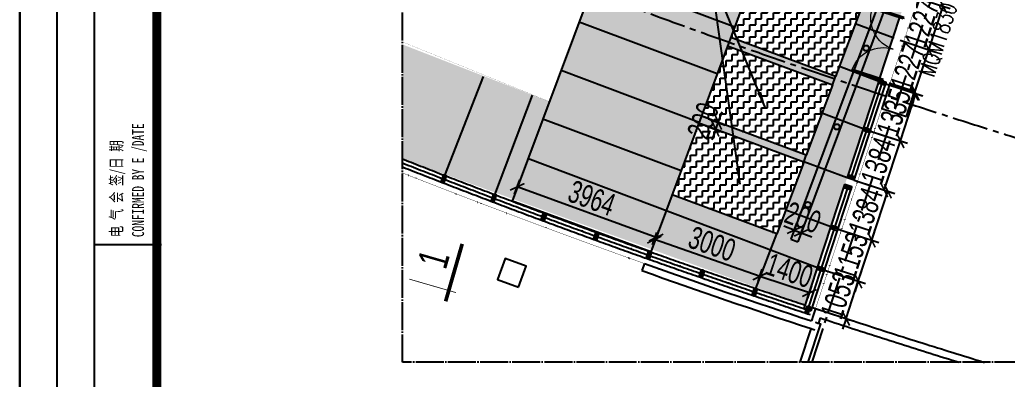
# Model space of a CAD drawing. Extents: x -8792 to 174344, y -43961 to 62816.
# Drawn here: x 88344 to 114831, y 21338 to 30971 of the extents above; entities that cross this region are included whole.
import ezdxf
from ezdxf.enums import TextEntityAlignment as Align
from ezdxf.xclip import XClip

# ---------------------------------------------------------------- set-up
doc = ezdxf.new("R2010")
doc.units = 0
doc.header["$LTSCALE"] = 50
doc.header["$XCLIPFRAME"] = 0
for name, pattern in [('CENTER2', [28.575000000000003, 19.05, -3.175, 3.175, -3.175]), ('DOT2', [0.125, 0, -0.125]), ('JIS_08_15', [17.25, 15, -0.75, 0.75, -0.75])]:
    doc.linetypes.add(name, pattern=pattern)
for name, color, linetype in [('#分隔线', 1, 'JIS_08_15'), ('#文字', 2, 'Continuous'), ('#标注', 1, 'Continuous'), ('#轴线', 1, 'CENTER2'), ('1-WIN-1', 3, 'Continuous'), ('2017_11-sheet-L2$0$C-SHET-TTLB', 11, 'Continuous'), ('A-COLS-PLAN-C', 7, 'Continuous'), ('A-FLOR-OTLN', 4, 'DOT2'), ('A-GLASS', 140, 'Continuous'), ('A-WIND-FRAM', 2, 'Continuous'), ('AXIS', 3, 'Continuous'), ('C-SHET-SHBD', 11, 'Continuous'), ('C-SHET-TTLB', 11, 'Continuous'), ('DIM_LEAD', 3, 'Continuous'), ('TK', 7, 'Continuous'), ('WALL', 5, 'Continuous'), ('WINDOW', 5, 'Continuous'), ('WINDOW_TEXT', 7, 'Continuous'), ('吊顶', 7, 'Continuous'), ('外轮廓', 6, 'Continuous'), ('建-填充', 9, 'Continuous'), ('建-消防-防火分区填充', 9, 'Continuous'), ('通-图框-文字', 4, 'Continuous')]:
    doc.layers.add(name, color=color, linetype=linetype)
doc.styles.add('#文字', font='jrs.shx', dxfattribs={"width": 0.7, "bigfont": 'jhz.shx'})
doc.styles.add('2017_11-sheet-L2$0$SHEET-ECADI', font='', dxfattribs={"width": 0.7})
doc.styles.add('_TCH_WINDOW', font='SIMPLEX', dxfattribs={"height": 3.5, "bigfont": 'GBCBIG'})
doc.styles.add('JHZX', font='jrs.shx', dxfattribs={"width": 0.6, "bigfont": 'jhz.shx'})
doc.styles.add('XD-2008', font='xd-hzs.shx', dxfattribs={"width": 0.7, "bigfont": 'xd-hztxt.shx'})
doc.styles.add('XD2008', font='@1romans.shx', dxfattribs={"width": 0.7, "bigfont": '!hztxt.shx'})
doc.styles.get('2017_11-sheet-L2$0$SHEET-ECADI').set_extended_font_data('SimHei')
doc.dimstyles.new('JZBZ-200', dxfattribs={"dimscale": 200, "dimtxt": 3, "dimasz": 1.5, "dimexe": 1, "dimexo": 1, "dimgap": 0.5, "dimtad": 1, "dimdec": 0, "dimdsep": 46, "dimtxsty": '#文字', "dimblk1": 'ARCHTICK', "dimblk2": 'ARCHTICK', "dimsah": 1, "dimcen": 0, "dimclrd": 1, "dimclre": 1, "dimclrt": 2, "dimadec": 3, "dimazin": 2, "dimtfac": 1, "dimtdec": 0, "dimtix": 1, "dimtmove": 0, "dimatfit": 3, "dimfxl": 0, "dimlwd": -1, "dimlwe": -1, "dimarcsym": 0})

# ---------------------------------------------------------------- blocks, each defined once
blk = doc.blocks.new('_FZHK')
blk.add_lwpolyline([(-0.5, -0.5), (0.5, -0.5), (0.5, 0.5), (-0.5, 0.5)], close=True)
blk = doc.blocks.new('$DorLib2D$00000002')
at = {"layer": '1-WIN-1'}
for p, q in [((-0.5000000000002274, 1.70530256582424e-13), (-0.5, 0.4875000000000114)), ((-0.4750000000001364, 0.4875000000002387), (-0.5, 0.4875000000000114)), ((-0.4750000000001364, 1.70530256582424e-13), (-0.4750000000001364, 0.4875000000002387)), ((0.4749999999999091, 5.684341886080801e-14), (0.4749999999999091, 0.4875000000001251)), ((0.4749999999999091, 0.4875000000001251), (0.4999999999997726, 0.4875000000001251)), ((0.5, -5.684341886080801e-14), (0.4999999999997726, 0.4875000000001251)), ((-0.5000000000002274, 1.70530256582424e-13), (-0.4750000000001364, 1.70530256582424e-13)), ((0.5, -5.684341886080801e-14), (0.4749999999999091, 5.684341886080801e-14))]:
    blk.add_line(p, q, dxfattribs=at)
at = {"layer": '1-WIN-1', "lineweight": 13}
for centre, start, end in [((-0.4875000000001819, 5.684341886080801e-14), 0, 88.53071642340379), ((0.4874999999999545, 5.684341886080801e-14), 91.46928357659621, 180)]:
    blk.add_arc(centre, 0.4875, start, end, dxfattribs=at)
blk = doc.blocks.new('A$Cbd8d7c8c')
at = {"color": 8}
for p, q in [((89050.23525032037, -64793.7882884114), (89265.26049205047, -64780.97636354114)), ((89252.64011759855, -64818.93326210628), (89062.85562477248, -64755.83138984621)), ((88633.39418017943, -66062.40110313898), (88848.41942190952, -66049.58917826874)), ((88835.7990474576, -66087.54607683387), (88646.01455463153, -66024.4442045738)), ((77393.0245832371, -67478.20784768775), (77390.6164709224, -67262.81471642527)), ((77427.91929440308, -67277.25422335451), (77355.72175975637, -67463.76834075831)), ((88216.55311003429, -67331.01391789917), (88431.57835176439, -67318.20199302892)), ((88418.95797731247, -67356.15889159405), (88229.1734844864, -67293.05701933398)), ((78768.12241197456, -67790.7982402998), (78697.19522671132, -67977.79913439022)), ((78734.59540552938, -67991.98457144297), (78730.72223315654, -67776.61280324726)), ((88128.86823073504, -67596.90427887527), (88343.89347246513, -67584.09235400503)), ((88331.27309801322, -67622.04925257016), (88141.48860518714, -67558.94738031008)), ((80004.62794270215, -68468.73789789365), (80149.27177881834, -68309.11909989803)), ((80111.7758594319, -68295.18870042937), (80042.12386208876, -68482.66829736218)), ((81413.87064996494, -68986.92571854386), (81557.37741280401, -68826.28385283188)), ((81519.78352127869, -68812.6200568742), (81451.46454149044, -69000.58951450142)), ((87768.79320741244, -68692.36461955105), (87983.81844914253, -68679.55269468081)), ((87971.19807469062, -68717.50959324594), (87781.41358186454, -68654.40772098587)), ((82826.76241243254, -69495.08525997262), (82969.12349575623, -69333.42721979249)), ((82931.43341411676, -69320.03103578354), (82864.45249407217, -69508.48144398144)), ((84243.23066427857, -69993.19003984678), (84384.43887242982, -69830.52399560067)), ((84346.65450561847, -69817.39610069495), (84281.0150310901, -70006.31793475237)), ((87408.71818987266, -69787.82494263444), (87623.74343160275, -69775.0130177642)), ((87611.12305715083, -69812.96991632933), (87421.33856432476, -69749.86804406926)), ((85663.78666028568, -70481.57620912453), (85803.28665470563, -70317.44287443347)), ((85765.36711462661, -70304.71069158109), (85701.70620036486, -70494.30839197678)), ((87087.10575041422, -70959.36452027813), (87225.53875622698, -70794.33027261535)), ((87187.53747174643, -70781.84418524502), (87125.10703489493, -70971.85060764833))]:
    blk.add_line(p, q, dxfattribs=at)
for points in [[(89240.01974314664, -64856.89016067142), (89265.26049205047, -64780.97636354114), (89075.4759992246, -64717.87449128101), (89050.23525032037, -64793.7882884114)], [(88823.17867300569, -66125.50297539901), (88848.41942190952, -66049.58917826874), (88658.63492908365, -65986.48730600861), (88633.39418017943, -66062.40110313898)], [(77465.22211788376, -67291.69373028375), (77390.6164709224, -67262.81471642527), (77318.41893627564, -67449.32883382885), (77393.0245832371, -67478.20784768775)], [(88406.33760286056, -67394.1157901592), (88431.57835176439, -67318.20199302892), (88241.79385893852, -67255.1001207688), (88216.55311003429, -67331.01391789917)], [(88318.6527235613, -67660.0061511353), (88343.89347246513, -67584.09235400503), (88154.10897963926, -67520.9904817449), (88128.86823073504, -67596.90427887527)], [(78805.52259079256, -67804.98367735236), (78730.72223315654, -67776.61280324726), (78659.79504789326, -67963.61369733747), (78734.59540552938, -67991.98457144297)], [(80074.27994004545, -68281.25830096072), (80149.27177881834, -68309.11909989803), (80079.61978147537, -68496.59869683071), (80004.62794270215, -68468.73789789365)], [(81482.18962975337, -68798.95626091652), (81557.37741280401, -68826.28385283188), (81489.05843301592, -69014.25331045897), (81413.87064996494, -68986.92571854386)], [(87958.5777002387, -68755.46649181108), (87983.81844914253, -68679.55269468081), (87794.03395631666, -68616.45082242068), (87768.79320741244, -68692.36461955105)], [(82893.7433324773, -69306.6348517746), (82969.12349575623, -69333.42721979249), (82902.1425757118, -69521.87762799027), (82826.76241243254, -69495.08525997262)], [(84308.8701388071, -69804.26820578925), (84384.43887242982, -69830.52399560067), (84318.79939790162, -70019.44582965795), (84243.23066427857, -69993.19003984678)], [(87598.50268269892, -69850.92681489447), (87623.74343160275, -69775.0130177642), (87433.95893877688, -69711.91114550407), (87408.71818987266, -69787.82494263444)], [(85727.4475745476, -70291.9785087287), (85803.28665470563, -70317.44287443347), (85739.62574044404, -70507.04057482904), (85663.78666028568, -70481.57620912453)], [(87149.53618726588, -70769.35809787468), (87225.53875622698, -70794.33027261535), (87163.10831937565, -70984.33669501854), (87087.10575041422, -70959.36452027813)]]:
    blk.add_lwpolyline(points, close=True, dxfattribs=at)
at = {"layer": 'A-FLOR-OTLN', "color": 8}
blk.add_line((87257.52083267109, -71173.72830699664), (91602.9843252853, -58031.22440753796), dxfattribs=at)
blk.add_lwpolyline([(-22721.24937731028, -15689.86968211655), (-43719.41647269274, -33393.16188598087, 0.413755730742382), (-43991.60535459826, -36560.98194338084, 0.1896724665796431), (122158.1740942716, -126683.0426204044, 0.414786072981368), (124666.0152100509, -124719.4948140864), (133885.1673546026, -48361.88285301649, 0.379931253570586), (116453.2507597166, -23207.94787260017, 0.2364517045148016)], format="xyb", dxfattribs=at)
blk.add_arc((153596.2959556829, 129495.126809966), 211349.9999970997, 242.4711742681841, 251.7067186459892, dxfattribs=at)
at = {"layer": 'A-GLASS', "color": 8}
for p, q in [((89075.36852058231, -64718.19960092688), (88216.44563139339, -67331.33902754463)), ((88311.44535644748, -67362.56485402922), (89170.36824563594, -64749.42542741276)), ((88406.44508150157, -67393.7906805138), (89265.36797069041, -64780.65125389605)), ((89265.36797069041, -64780.65125389605), (89075.36852058231, -64718.19960092688)), ((87061.31377001449, -70845.64822561687), (88154.00150099809, -67521.31559139033)), ((88154.00150099809, -67521.31559139033), (88344.00095110627, -67583.76724435951)), ((88216.44563139339, -67331.33902754463), (88406.44508150157, -67393.7906805138)), ((87156.31349506858, -70876.87405210146), (88249.00122605218, -67552.54141787492)), ((87251.31322012267, -70908.09987858604), (88344.00095110627, -67583.76724435951)), ((87061.31377001449, -70845.64822561687), (87251.31322012267, -70908.09987858604))]:
    blk.add_line(p, q, dxfattribs=at)
for centre, radius, start, end in [((153596.2959566053, 129495.1268110191), 210999.999998531, 246.8909298485718, 251.628122727778), ((153596.2959566079, 129495.1268110194), 211199.9999985319, 246.8907627043577, 251.6825474253615), ((153596.2959566063, 129495.126811021), 211099.9999985331, 246.8908462339453, 251.6553479850404)]:
    blk.add_arc(centre, radius, start, end, dxfattribs=at)
at = {"layer": 'A-WIND-FRAM', "color": 8}
for p in [(77427.89690472325, -67277.26704867679), (78768.0996816326, -67790.81045169581), (81117.06549363444, -68772.29741867911), (81519.77879270492, -68812.63945617666), (82423.31841963949, -69244.94869300665), (82931.42877849867, -69320.05046789127), (83732.65330927726, -69708.99403626216), (83732.65377842635, -69708.99420057819), (84346.64951656456, -69817.41540407832), (85045.01393543743, -70164.41351517662), (85765.36951453681, -70304.70913947275)]:
    blk.add_point(p, dxfattribs=at)
at = {"layer": 'AXIS'}
for p, q in [((88249.00122605218, -67552.54141787492), (88154.00150099839, -67521.31559139042)), ((88311.44535644748, -67362.56485402922), (88216.4456313951, -67331.33902754518))]:
    blk.add_line(p, q, dxfattribs=at)
at = {"layer": 'DIM_LEAD'}
for p in [(86027.96415390936, -65468.77817062393), (85346.07882084628, -67513.09220774996)]:
    blk.add_line(p, (84560.1628175932, -61917.16574871505), dxfattribs=at)
for points in [[(86027.96415390936, -65468.77817062393, 0, 120, 0), (85856.08896309324, -65052.89487114928, 0, 0, 0)], [(85346.07882084628, -67513.09220774996, 0, 120, 0), (85283.49310863756, -67067.46565038682, 0, 0, 0)]]:
    blk.add_lwpolyline(points, format="xyseb", dxfattribs=at)
at = {"layer": 'WALL', "color": 8}
for p, q in [((82776.53770941793, -69636.44863895673), (82709.52114140498, -69824.88637300114)), ((87367.3907064114, -70841.42030093774), (87304.6144929035, -71031.31276265647)), ((87304.61449290461, -71031.31276265686), (87257.77569404809, -71173.81256115648)), ((87304.6144929035, -71031.31276265647), (87304.61449290458, -71031.31276265682)), ((87494.53680184852, -71093.99910568287), (87447.69805774394, -71236.49873760814)), ((86862.5880266823, -72570.67087691082), (87252.59813471998, -71382.73722257065)), ((87146.1986017286, -72347.9919950353), (87504.92423659127, -71255.34786724052))]:
    blk.add_line(p, q, dxfattribs=at)
for centre, radius, start, end in [((153596.2959569496, 129495.1268119903), 211349.9999995625, 250.4224245168768, 251.7067914064737), ((153596.2959569481, 129495.1268119899), 211549.9999995617, 250.4224245168772, 251.721503436504), ((153596.2957678752, 129495.126239731), 210999.9993968766, 251.70672192097, 251.7338170654019), ((153596.2959566787, 129495.1268114828), 210999.9999989956, 251.733817065379, 253.6053527591314), ((153596.2964245362, 129495.1282298239), 211350.0014925088, 251.7339342725299, 251.7773438813862), ((153596.2959566769, 129495.1268114836), 211199.9999989957, 251.7609793314119, 253.5515304259086), ((153596.2964245438, 129495.128229866), 211550.0014925512, 251.7215034366873, 251.7502695545581)]:
    blk.add_arc(centre, radius, start, end, dxfattribs=at)
at = {"layer": 'WINDOW', "color": 8}
blk.add_line((89075.36852058253, -64718.1996009261), (89637.4333973052, -63008.20454995234), dxfattribs=at)
at = {"layer": '吊顶'}
for p, q in [((87834.84383638063, -56231.38156346951), (82951.28484478546, -69322.59661323286)), ((90551.90786205325, -58675.62850831001), (86707.25713455095, -68981.87228494967)), ((90739.29411253752, -58745.53124881006), (86894.64338503522, -69051.77502544975)), ((82369.66399220646, -59584.2659393373), (79227.30779712182, -67964.37181974982)), ((88604.32369983313, -62752.01366320773), (87905.29629483307, -64625.87616805112)), ((87817.91786920722, -64860.10898115663), (85007.12411194248, -63811.56787365559)), ((87905.2962948326, -64625.87616805109), (85094.50253756763, -63577.33506055016)), ((87817.91786920768, -64860.10898115693), (87118.89046420739, -66733.97148600034)), ((87118.89046420669, -66733.97148600005), (84308.09670694196, -65685.43037849903)), ((87048.98772370699, -66921.35773648447), (84238.19396644179, -65872.81662898339)), ((87048.98772370745, -66921.35773648461), (86332.48463358171, -68842.06680394927)), ((86332.48463358078, -68842.06680394887), (83521.69087631605, -67793.52569644785)), ((82951.28484478546, -69322.59661323286), (79214.6549425004, -67959.60592392669)), ((86707.25713455095, -68981.87228494967), (86894.64338503522, -69051.77502544975))]:
    blk.add_line(p, q, dxfattribs=at)
at = {"layer": '吊顶', "const_width": 3}
blk.add_lwpolyline([(36525.16269515478, -42886.23891143122, 0.056654023901928), (31389.80361110461, -41079.322920529), (30859.08537955373, -40957.77536884585, -0.1125361045485018), (21289.4537036519, -36343.71662567847, -0.0289167358602449), (3039.011338204145, -19971.01165417739, 0.4135317777718731), (-633.6185435920488, -19953.37917324936), (-31397.94016679469, -50352.84389940772, 0.4147813061863365), (-31416.3285705545, -54033.31448566628, 0.1704916733923174), (123964.2830003048, -129414.7104053417, 0.4125640170375961), (126841.1750901889, -127143.2247624403), (136317.5030562885, -48655.55449670245, 1.269194860891986), (87076.80076918215, -54393.31561949174)], format="xyb", dxfattribs=at)
at = {"layer": '吊顶', "color": 8, "const_width": 3}
blk.add_lwpolyline([(80228.02574155455, -65295.83659608099, -0.03804921701472185), (51557.1950293663, -51928.25751798096)], format="xyb", dxfattribs=at)
at = {"layer": '吊顶'}
for centre in [(88723.27562354458, -63863.70176687988), (87936.86979291891, -65971.7970848289), (87159.2018048563, -68056.46912146738)]:
    blk.add_circle(centre, 75, dxfattribs=at)
at = {"layer": '外轮廓'}
blk.add_line((79749.88712557941, -68160.4015764771), (79848.90463655815, -68197.36741389357), dxfattribs=at)
at = {"layer": '建-消防-防火分区填充'}
for p in [(87876.4528889698, -68685.9498774989), (87516.37787143001, -69781.41020058224)]:
    blk.add_point(p, dxfattribs=at)
at = {"layer": 'A-COLS-PLAN-C', "color": 8}
for p, xscale, yscale, zscale, rotation in [((89583.36347740097, -65254.31343184283), 699.999999999043, 699.999999999043, 699.999999999043, 72.0000000002557), ((79219.77996974252, -69883.84366760898), 600.0000000007481, 600.0000000007481, 600.0000000007481, 69.54242612120076)]:
    blk.add_blockref('_FZHK', p, dxfattribs=dict(at, xscale=xscale, yscale=yscale, zscale=zscale, rotation=rotation))
at = {"layer": 'WINDOW', "color": 8}
ref = blk.add_blockref('$DorLib2D$00000002', (89451.40068399796, -63894.42790192382), dxfattribs=dict(at, xscale=-1800, yscale=1800, zscale=-1800, rotation=71.80462316054918))
ref.add_attrib('A', 'MQM1830', (90543.03077312568, -64668.17306085941), dxfattribs={"layer": 'WINDOW_TEXT', "color": 8, "ltscale": 10, "height": 446.25, "rotation": 71.80462316054918, "style": '_TCH_WINDOW', "width": 0.7058823529411765})
blk = doc.blocks.new('A3文本框')
at = {"layer": 'Defpoints', "ltscale": 500}
blk.add_lwpolyline([(9.999999999997272, -9.999999999998181), (-420.0000000000173, -9.999999999998181), (-420.0000000000173, 297.0000000000127), (9.999999999997272, 297.0000000000127)], close=True, dxfattribs=at)
at = {"layer": 'C-SHET-SHBD', "style": 'XD2008', "width": 0.7}
for tag, height, p in [('子项名称', 4.5, (-37.48932049999985, 35.4120334268755)), ('图名', 4.5, (-37.48932049999985, 24.2692238739146)), ('比例', 3, (-56.3001431233015, 8.254638809770768)), ('MQJD-01', 3, (-13.24466025000038, 2.272258786729253))]:
    blk.add_attdef(tag, text='', height=height, dxfattribs=at).set_placement(p, align=Align.CENTER)
blk = doc.blocks.new('*U176')
for points, const_width in [([(-8, 0), (0, 0)], 0.5), ([(-6.5, 1), (-6.5, -5.5)], 0.1), ([(98.43572145441003, 0.5723087158529387), (98.43572145441003, -6.007691284147061)], 0.1), ([(99.93572145441003, -0.4276912841470613), (91.93572145441003, -0.4276912841470613)], 0.5)]:
    blk.add_lwpolyline(points, dxfattribs=dict(const_width=const_width))
at = {"style": 'JHZX', "width": 0.75}
for p in [(14.84181559896479, -3), (105.1038158488326, -3.42769128414706)]:
    blk.add_attdef('NO.', text='', height=3.5, dxfattribs=at).set_placement(p, align=Align.MIDDLE_CENTER)
blk = doc.blocks.new('_ARCHTICK')
at = {"color": 0, "linetype": 'ByBlock', "const_width": 0.15}
blk.add_lwpolyline([(-0.5, -0.5), (0.5, 0.5)], dxfattribs=at)
blk = doc.blocks.new('*D276')
at = {"layer": '#标注', "color": 1, "ltscale": 10, "transparency": 16777216}
for p, q in [((110293.4025592894, 25357.84828102761), (111386.4015332111, 24998.73338145095)), ((111196.3944959669, 25061.16194700942), (111290.0373443046, 25346.17250287569)), ((110836.4559849704, 23965.65623655889), (111196.3944959669, 25061.16194700942)), ((109933.4640482929, 24262.34257057709), (111026.4630222145, 23903.22767100042)), ((110836.4559849704, 23965.65623655889), (110742.8131366327, 23680.64568069261))]:
    blk.add_line(p, q, dxfattribs=at)
at = {"layer": 'Defpoints', "color": 0, "ltscale": 10, "transparency": 16777216}
for p in [(110103.3955220452, 25420.27684658608), (111196.3944959669, 25061.16194700942), (109743.4570110487, 24324.77113613555)]:
    blk.add_point(p, dxfattribs=at)
at = {"layer": '#标注', "color": 1, "ltscale": 10, "transparency": 16777216, "xscale": 300, "yscale": 300, "zscale": 300}
for p, rotation in [((111196.3944959669, 25061.16194700942), 251.8115852058644), ((110836.4559849704, 23965.65623655889), 71.81158520586443)]:
    blk.add_blockref('_ARCHTICK', p, dxfattribs=dict(at, rotation=rotation))
at = {"layer": '#标注', "color": 2, "ltscale": 10, "transparency": 16777216, "insert": (110636.4111659803, 24638.26622290107), "char_height": 600, "attachment_point": 5, "rotation": 71.81158520586442, "style": '#文字'}
blk.add_mtext('1153', dxfattribs=at)
blk = doc.blocks.new('*D277')
at = {"layer": '#标注', "color": 1, "ltscale": 10, "transparency": 16777216}
for p, q in [((111575.0940571296, 29257.18902943254), (112568.1673021046, 28935.32345131933)), ((111966.1883316797, 27726.67289277068), (112377.9108099282, 28996.98759961254)), ((111163.3715788811, 27986.87432259068), (112156.4448238561, 27665.00874447747))]:
    blk.add_line(p, q, dxfattribs=at)
at = {"layer": 'Defpoints', "color": 0, "ltscale": 10, "transparency": 16777216}
for p in [(111384.8375649532, 29318.85317772574), (112377.9108099282, 28996.98759961254), (110973.1150867047, 28048.53847088388)]:
    blk.add_point(p, dxfattribs=at)
at = {"layer": '#标注', "color": 1, "ltscale": 10, "transparency": 16777216, "xscale": 300, "yscale": 300, "zscale": 300}
for p, rotation in [((112377.9108099282, 28996.98759961254), 72.04194031857911), ((111966.1883316797, 27726.67289277068), 252.0419403185791)]:
    blk.add_blockref('_ARCHTICK', p, dxfattribs=dict(at, rotation=rotation))
at = {"layer": '#标注', "color": 2, "ltscale": 10, "transparency": 16777216, "insert": (111791.5365864511, 28485.158542778), "char_height": 600, "attachment_point": 5, "rotation": 72.0419403185791, "style": '#文字'}
blk.add_mtext('1335', dxfattribs=at)
blk = doc.blocks.new('*D278')
at = {"layer": '#标注', "color": 1, "ltscale": 10, "transparency": 16777216}
for p, q in [((111957.9968551736, 30421.66905269634), (112917.9555774923, 30106.01825106524)), ((112344.7962872719, 29003.20237609465), (112727.9630718595, 30168.49102756341)), ((111574.8300705859, 29256.38040122758), (112534.7887929046, 28940.72959959649))]:
    blk.add_line(p, q, dxfattribs=at)
at = {"layer": 'Defpoints', "color": 0, "ltscale": 10, "transparency": 16777216}
for p in [(111768.0043495409, 30484.1418291945), (112727.9630718595, 30168.49102756341), (111384.8375649532, 29318.85317772574)]:
    blk.add_point(p, dxfattribs=at)
at = {"layer": '#标注', "color": 1, "ltscale": 10, "transparency": 16777216, "xscale": 300, "yscale": 300, "zscale": 300}
for p, rotation in [((112727.9630718595, 30168.49102756341), 71.79825308329185), ((112344.7962872719, 29003.20237609465), 251.7982530832919)]:
    blk.add_blockref('_ARCHTICK', p, dxfattribs=dict(at, rotation=rotation))
at = {"layer": '#标注', "color": 2, "ltscale": 10, "transparency": 16777216, "insert": (112156.3946683002, 29710.79225482535), "char_height": 600, "attachment_point": 5, "rotation": 71.79825308329185, "style": '#文字'}
blk.add_mtext('1227', dxfattribs=at)
blk = doc.blocks.new('*D281')
at = {"layer": '#标注', "color": 1, "ltscale": 10, "transparency": 16777216}
for p, q in [((107081.5554266949, 28220.83487291353), (107186.409537445, 28501.91424864003)), ((106747.5621571069, 28131.96519808846), (107199.0389366791, 27963.54588192907)), ((106817.464897607, 28319.35144857283), (107268.9416771792, 28150.93213241345)), ((107011.6526861948, 28033.44862242915), (107081.5554266949, 28220.83487291353)), ((107011.6526861948, 28033.44862242915), (106906.7985754447, 27752.36924670264))]:
    blk.add_line(p, q, dxfattribs=at)
at = {"layer": 'Defpoints', "color": 0, "ltscale": 10, "transparency": 16777216}
for p in [(106630.0786471227, 28389.2541890729), (106560.1759066226, 28201.86793858853), (107081.5554266949, 28220.83487291353)]:
    blk.add_point(p, dxfattribs=at)
at = {"layer": '#标注', "color": 1, "ltscale": 10, "transparency": 16777216, "xscale": 300, "yscale": 300, "zscale": 300}
for p, rotation in [((107081.5554266949, 28220.83487291353), 249.5424261212731), ((107011.6526861948, 28033.44862242915), 69.54242612127311)]:
    blk.add_blockref('_ARCHTICK', p, dxfattribs=dict(at, rotation=rotation))
at = {"layer": '#标注', "color": 2, "ltscale": 10, "transparency": 16777216, "insert": (106671.8315554761, 28266.94722867147), "char_height": 600, "attachment_point": 5, "rotation": 69.54242612127308, "style": '#文字'}
blk.add_mtext('200', dxfattribs=at)
blk = doc.blocks.new('*D282')
at = {"layer": '#标注', "color": 1, "ltscale": 10, "transparency": 16777216}
for p, q in [((109118.3031785262, 25331.56384434075), (108837.2238027997, 25436.41795509091)), ((109099.1418152317, 25280.19853310661), (109188.2059190263, 25518.95009482508)), ((109286.528065716, 25210.29579260653), (109375.5921695105, 25449.047354325)), ((109118.3031785262, 25331.56384434075), (109305.6894290104, 25261.66110384067)), ((109305.6894290104, 25261.66110384067), (109586.7688047369, 25156.80699309052))]:
    blk.add_line(p, q, dxfattribs=at)
at = {"layer": 'Defpoints', "color": 0, "ltscale": 10, "transparency": 16777216}
for p in [(109305.6894290104, 25261.66110384067), (109029.2390747317, 25092.81228262228), (109216.6253252159, 25022.9095421222)]:
    blk.add_point(p, dxfattribs=at)
at = {"layer": '#标注', "color": 1, "ltscale": 10, "transparency": 16777216, "xscale": 300, "yscale": 300, "zscale": 300}
for p, rotation in [((109118.3031785262, 25331.56384434075), 339.5424261212654), ((109305.6894290104, 25261.66110384067), 159.5424261212653)]:
    blk.add_blockref('_ARCHTICK', p, dxfattribs=dict(at, rotation=rotation))
at = {"layer": '#标注', "color": 2, "ltscale": 10, "transparency": 16777216, "insert": (109351.8017847685, 25671.38497505937), "char_height": 600, "attachment_point": 5, "rotation": 339.5424261212653, "style": '#文字'}
blk.add_mtext('200', dxfattribs=at)
blk = doc.blocks.new('A$C1b4c1c84')
at = {"layer": '#轴线'}
blk.add_lwpolyline([(-2904.383526000733, -13748.1688224067), (5117.941691500368, 10658.51441671149)], dxfattribs=at)
for centre, radius, start, end in [((63419.16059676348, 188030.9498392724), 200900.000000054, 247.3689937820129, 255.4923328239406), ((63419.1605967572, 188030.9498392479), 205000.0000000289, 247.8458982139387, 255.7886533975695)]:
    blk.add_arc(centre, radius, start, end, dxfattribs=at)
blk = doc.blocks.new('*D334')
at = {"layer": '#标注', "color": 1, "ltscale": 10, "transparency": 16777216}
for p, q in [((109933.3284830717, 24262.39082301663), (111026.4652405469, 23903.24891578001)), ((110836.4572619807, 23965.67461626607), (110930.0958127098, 24250.68658411541)), ((110507.7471850165, 22965.16462163211), (110836.4572619807, 23965.67461626607)), ((109604.6184061074, 23261.88082838268), (110697.7551635827, 22902.73892114605)), ((110507.7471850165, 22965.16462163211), (110414.1086342874, 22680.15265378277))]:
    blk.add_line(p, q, dxfattribs=at)
at = {"layer": 'Defpoints', "color": 0, "ltscale": 10, "transparency": 16777216}
for p in [(109743.3205045055, 24324.81652350269), (110836.4572619807, 23965.67461626607), (109414.6104275412, 23324.30652886874)]:
    blk.add_point(p, dxfattribs=at)
at = {"layer": '#标注', "color": 1, "ltscale": 10, "transparency": 16777216, "xscale": 300, "yscale": 300, "zscale": 300}
for p, rotation in [((110836.4572619807, 23965.67461626607), 251.8124491536036), ((110507.7471850165, 22965.16462163211), 71.81244915360362)]:
    blk.add_blockref('_ARCHTICK', p, dxfattribs=dict(at, rotation=rotation))
at = {"layer": '#标注', "color": 2, "ltscale": 10, "transparency": 16777216, "insert": (110292.0862663661, 23590.2710199212), "char_height": 600, "attachment_point": 5, "rotation": 71.81244915360362, "style": '#文字'}
blk.add_mtext('1053', dxfattribs=at)
blk = doc.blocks.new('*D335')
at = {"layer": '#标注', "color": 1, "ltscale": 10, "transparency": 16777216}
for p, q in [((108151.025227096, 23959.59137596989), (108260.1046035804, 24284.42726080257)), ((109523.6898040257, 23649.14241370143), (108196.4385725323, 24094.83127853876)), ((109478.2764585893, 23513.90251113255), (109587.3558350738, 23838.73839596524))]:
    blk.add_line(p, q, dxfattribs=at)
at = {"layer": 'Defpoints', "color": 0, "ltscale": 10, "transparency": 16777216}
for p in [(108196.4385725323, 24094.83127853876), (108087.3591960479, 23769.99539370606), (109414.6104275412, 23324.30652886873)]:
    blk.add_point(p, dxfattribs=at)
at = {"layer": '#标注', "color": 1, "ltscale": 10, "transparency": 16777216, "xscale": 300, "yscale": 300, "zscale": 300}
for p, rotation in [((108196.4385725323, 24094.83127853876), 161.438030228416), ((109523.6898040257, 23649.14241370143), 341.4380302284159)]:
    blk.add_blockref('_ARCHTICK', p, dxfattribs=dict(at, rotation=rotation))
at = {"layer": '#标注', "color": 2, "ltscale": 10, "transparency": 16777216, "insert": (108987.3962503752, 24251.17881064773), "char_height": 600, "attachment_point": 5, "rotation": 341.438030228416, "style": '#文字'}
blk.add_mtext('1400', dxfattribs=at)
blk = doc.blocks.new('*D336')
at = {"layer": '#标注', "color": 1, "ltscale": 10, "transparency": 16777216}
for p, q in [((105319.0467251581, 24943.55256504086), (105431.5011072071, 25267.21585029861)), ((108199.8109602384, 24093.6595677121), (105365.8616323037, 25078.29401637146)), ((108152.9960530929, 23958.9181163815), (108265.4504351419, 24282.58140163926))]:
    blk.add_line(p, q, dxfattribs=at)
at = {"layer": 'Defpoints', "color": 0, "ltscale": 10, "transparency": 16777216}
for p in [(105365.8616323037, 25078.29401637146), (105253.4072502547, 24754.6307311137), (108087.3565781894, 23769.99628245434)]:
    blk.add_point(p, dxfattribs=at)
at = {"layer": '#标注', "color": 1, "ltscale": 10, "transparency": 16777216, "xscale": 300, "yscale": 300, "zscale": 300}
for p, rotation in [((105365.8616323037, 25078.29401637146), 160.8406000694211), ((108199.8109602384, 24093.6595677121), 340.840600069421)]:
    blk.add_blockref('_ARCHTICK', p, dxfattribs=dict(at, rotation=rotation))
at = {"layer": '#标注', "color": 2, "ltscale": 10, "transparency": 16777216, "insert": (106914.1152460779, 24963.82045989609), "char_height": 600, "attachment_point": 5, "rotation": 340.8406000694211, "style": '#文字'}
blk.add_mtext('3000', dxfattribs=at)
blk = doc.blocks.new('*D337')
at = {"layer": '#标注', "color": 1, "ltscale": 10, "transparency": 16777216}
for p, q in [((101617.8752310257, 26298.33571338096), (101757.789704111, 26681.91031003417)), ((105413.1812580514, 25135.6625509923), (101689.2538810997, 26494.01980744245)), ((105341.8026079774, 24939.97845693082), (105481.7170810627, 25323.55305358402))]:
    blk.add_line(p, q, dxfattribs=at)
at = {"layer": 'Defpoints', "color": 0, "ltscale": 10, "transparency": 16777216}
for p in [(101689.2538810997, 26494.01980744245), (101549.3394080145, 26110.44521078924), (105273.2667849662, 24752.08795433909)]:
    blk.add_point(p, dxfattribs=at)
at = {"layer": '#标注', "color": 1, "ltscale": 10, "transparency": 16777216, "xscale": 300, "yscale": 300, "zscale": 300}
for p, rotation in [((101689.2538810997, 26494.01980744245), 159.9598154535734), ((105413.1812580514, 25135.6625509923), 339.9598154535734)]:
    blk.add_blockref('_ARCHTICK', p, dxfattribs=dict(at, rotation=rotation))
at = {"layer": '#标注', "color": 2, "ltscale": 10, "transparency": 16777216, "insert": (103688.2892155981, 26190.62218440082), "char_height": 600, "attachment_point": 5, "rotation": 339.9598154535734, "style": '#文字'}
blk.add_mtext('3964', dxfattribs=at)
blk = doc.blocks.new('*D349')
at = {"layer": '#标注', "color": 1, "ltscale": 10, "transparency": 16777216}
for p, q in [((112341.0411699024, 31587.02185695671), (113301.0349740392, 31271.47778630612)), ((112727.9981536776, 30168.5977585439), (113111.035523931, 31333.9294392753)), ((111958.003799649, 30421.69017622531), (112917.9976037858, 30106.14610557472))]:
    blk.add_line(p, q, dxfattribs=at)
at = {"layer": 'Defpoints', "color": 0, "ltscale": 10, "transparency": 16777216}
for p in [(112151.0417197942, 31649.4735099259), (113111.035523931, 31333.9294392753), (111768.0043495409, 30484.1418291945)]:
    blk.add_point(p, dxfattribs=at)
at = {"layer": '#标注', "color": 1, "ltscale": 10, "transparency": 16777216, "xscale": 300, "yscale": 300, "zscale": 300}
for p, rotation in [((113111.035523931, 31333.9294392753), 71.80462316054945), ((112727.9981536776, 30168.5977585439), 251.8046231605495)]:
    blk.add_blockref('_ARCHTICK', p, dxfattribs=dict(at, rotation=rotation))
at = {"layer": '#标注', "color": 2, "ltscale": 10, "transparency": 16777216, "insert": (112539.5179385879, 30876.16690484798), "char_height": 600, "attachment_point": 5, "rotation": 71.80462316054945, "style": '#文字'}
blk.add_mtext('1227', dxfattribs=at)
blk = doc.blocks.new('*D351')
at = {"layer": '#标注', "color": 1, "ltscale": 10, "transparency": 16777216}
for p, q in [((110725.6448801722, 26672.65401453329), (111818.4650731227, 26313.51201736861)), ((111196.348675435, 25061.09064110631), (111628.4624620574, 26375.95405279647)), ((110293.5310935499, 25357.79060284313), (111386.3512865003, 24998.64860567845))]:
    blk.add_line(p, q, dxfattribs=at)
at = {"layer": 'Defpoints', "color": 0, "ltscale": 10, "transparency": 16777216}
for p in [(110535.6422691069, 26735.09604996114), (111628.4624620574, 26375.95405279647), (110103.5284824846, 25420.23263827099)]:
    blk.add_point(p, dxfattribs=at)
at = {"layer": '#标注', "color": 1, "ltscale": 10, "transparency": 16777216, "xscale": 300, "yscale": 300, "zscale": 300}
for p, rotation in [((111628.4624620574, 26375.95405279647), 71.80752337917266), ((111196.348675435, 25061.09064110631), 251.8075233791727)]:
    blk.add_blockref('_ARCHTICK', p, dxfattribs=dict(at, rotation=rotation))
at = {"layer": '#标注', "color": 2, "ltscale": 10, "transparency": 16777216, "insert": (111032.4003466156, 25843.4064178071), "char_height": 600, "attachment_point": 5, "rotation": 71.80752337917266, "style": '#文字'}
blk.add_mtext('1384', dxfattribs=at)
blk = doc.blocks.new('*D352')
at = {"layer": '#标注', "color": 1, "ltscale": 10, "transparency": 16777216}
for p, q in [((111157.9922348814, 27987.77930104278), (112154.8232646418, 27660.0711639134)), ((111532.4732988673, 26407.38791283174), (111964.8269751965, 27722.53243188834)), ((110725.6385585521, 26672.6347819862), (111722.4695883125, 26344.9266448568))]:
    blk.add_line(p, q, dxfattribs=at)
at = {"layer": 'Defpoints', "color": 0, "ltscale": 10, "transparency": 16777216}
for p in [(110967.9959454361, 28050.24056901773), (111964.8269751965, 27722.53243188834), (110535.6422691069, 26735.09604996114)]:
    blk.add_point(p, dxfattribs=at)
at = {"layer": '#标注', "color": 1, "ltscale": 10, "transparency": 16777216, "xscale": 300, "yscale": 300, "zscale": 300}
for p, rotation in [((111964.8269751965, 27722.53243188834), 71.80172365830578), ((111532.4732988673, 26407.38791283174), 251.8017236583057)]:
    blk.add_blockref('_ARCHTICK', p, dxfattribs=dict(at, rotation=rotation))
at = {"layer": '#标注', "color": 2, "ltscale": 10, "transparency": 16777216, "insert": (111368.6575581414, 27189.88270830992), "char_height": 600, "attachment_point": 5, "rotation": 71.80172365830578, "style": '#文字'}
blk.add_mtext('1384', dxfattribs=at)
blk = doc.blocks.new('华东院_土建2018EcadiA3_2021_06-sheet-L2$0$2014SHEET-L')
at = {"layer": '2017_11-sheet-L2$0$C-SHET-TTLB'}
blk.add_line((-2.842170943040401e-14, -180), (-9, -180), dxfattribs=at)
at = {"layer": '2017_11-sheet-L2$0$C-SHET-TTLB', "style": '2017_11-sheet-L2$0$SHEET-ECADI', "width": 0.7}
for s, p in [('CONFIRMED BY E /DATE', (-2.334595386544521, -178.9568420572403)), ('电 气 会 签/日 期', (-5.238019796872237, -178.9568420572403))]:
    blk.add_text(s, height=1.6, rotation=90, dxfattribs=at).set_placement(p)
blk = doc.blocks.new('华东院_土建2018EcadiA3_2021_06-sheet-L2', base_point=(18.40000000000009, 409.9999999999998))
at = {"layer": '2017_11-sheet-L2$0$C-SHET-TTLB'}
blk.add_blockref('华东院_土建2018EcadiA3_2021_06-sheet-L2$0$2014SHEET-L', (19.00000000000009, 410.6), dxfattribs=at)
blk = doc.blocks.new('A$Ce60f285c')
at = {"layer": 'C-SHET-TTLB'}
blk.add_line((10.0000000000002, 297.6000000000115), (10.00000000000014, 9.415517348958872), dxfattribs=at)
for points in [[(430.0000000000163, 307.0000000000114), (430.0000000000161, -2.273736754432321e-13), (0, 0), (1.4210854715202e-13, 307.0000000000118)], [(425.0000000000163, 302.0000000000114), (425.0000000000161, 4.999999999999773), (5, 5), (5.000000000000142, 302.0000000000118)]]:
    blk.add_lwpolyline(points, close=True, dxfattribs=at)
at = {"layer": 'C-SHET-TTLB', "const_width": 1.2}
blk.add_lwpolyline([(18.40000000000018, 297.0000000000114), (420.0000000000163, 297.0000000000118), (420.0000000000162, 10), (18.40000000000018, 10)], close=True, dxfattribs=at)
at = {"layer": 'C-SHET-TTLB'}
blk.add_blockref('华东院_土建2018EcadiA3_2021_06-sheet-L2', (18.40000000000018, 297.0000000000114), dxfattribs=at)
at = {"layer": 'C-SHET-SHBD', "style": 'XD2008', "width": 0.7}
for tag, p in [('审定人', (345.7360701280204, 128.4029998850694)), ('设总', (345.7360701280204, 118.1948368850692)), ('审核人', (345.7360701280204, 107.9630579187913)), ('专业负责人', (345.7360701280204, 97.75455091879098)), ('校对人', (345.7360701280204, 87.54638891879108)), ('设计人', (345.7360701280204, 77.63876853700162))]:
    blk.add_attdef(tag, p, '', height=2.8, dxfattribs=at)
for tag, p in [('工程编号', (368.4164571497249, 27.04606595293217)), ('阶段', (404.4144841225743, 27.04606595293217)), ('专业', (404.4144841225743, 19.69096324456837))]:
    blk.add_attdef(tag, text='', height=3.5, dxfattribs=at).set_placement(p, align=Align.MIDDLE_CENTER)
at = {"layer": 'C-SHET-SHBD', "style": 'XD2008', "width": 0.7, "flags": 1}
blk.add_attdef('日期', text='', height=3.5, dxfattribs=at).set_placement((368.4164571497249, 13.42550745165954), align=Align.MIDDLE_CENTER)
at = {"layer": '通-图框-文字', "style": 'XD-2008', "width": 0.7}
for tag, p in [('建设单位', (383.4079127194204, 70.61035749396547)), ('项目名称', (383.2822880606413, 58.42835994772713))]:
    blk.add_attdef(tag, text='', height=5, dxfattribs=at).set_placement(p, align=Align.MIDDLE_CENTER)
blk = doc.blocks.new('A$C6049850a')
at = {"ltscale": 10}
blk.add_blockref('A$Ce60f285c', (0, 0), dxfattribs=at)

msp = doc.modelspace()

# ---------------------------------------------------------------- hatches: boundary and pattern name
at = {"layer": '建-填充', "ltscale": 10}
h = msp.add_hatch(dxfattribs=at)
h.set_pattern_fill('DOTS', color=8, scale=100)
h.set_pattern_definition([(0, (98612.98824270078, 23324.30652886874), (79.375, 158.75), [0, -158.75])])
h.paths.add_polyline_path([(109688.3235440004, 36587.40264776289), (112499.1173012654, 35538.86154026249), (111800.0898962649, 33664.9990354186), (108989.2961389998, 34713.54014291948)], flags=17)
h.paths.add_polyline_path([(108901.9177133746, 34479.30732981362), (111712.7114706396, 33430.76622231322), (111013.6840656391, 31556.90371746933), (108202.8903083739, 32605.4448249702)], flags=17)
h.paths.add_polyline_path([(108115.5118827488, 32371.21201186461), (110926.3056400138, 31322.67090436421), (110227.2782350133, 29448.80839952032), (107416.4844777482, 30497.34950702119)], flags=16)
h.paths.add_polyline_path([(107329.1060521225, 30263.11669391586), (110139.8998093875, 29214.57558641547), (109440.872404387, 27340.71308157158), (106630.0786471219, 28389.25418907245)], flags=16)
h.paths.add_polyline_path([(106560.1759066221, 28201.86793858811), (109370.9696638871, 27153.32683108771), (108654.4665737615, 25232.61776362309), (105843.6728164966, 26281.15887112414)], flags=16)
h.paths.add_polyline_path([(104691.6459323872, 34490.41862823465), (102550.0076817353, 28778.84797149096), (98612.98824270078, 30307.5163210124), (98612.98824270078, 27241.28010797306), (109414.6104275412, 23324.30652886874), (113564.068992875, 35948.38942502093), (112300.5697503499, 38209.79164008056), (112117.5261740611, 38593.55652522971), (111502.1773836268, 40039.27859905689), (110709.0444111056, 42482.64567365703), (110348.0785299519, 44064.97471878082), (110117.2842459718, 45510.60841438809), (110039.8626938145, 46197.37595697332), (107936.142648171, 46197.37595697332), (107984.0962295521, 45714.46636697648), (108219.8955130911, 44057.16738289082), (108563.7076115232, 42419.89522215373), (109011.3554817849, 40817.60191363015), (109565.8478673577, 39239.43245172835), (110156.8257765613, 37843.30300410245), (109688.3235440004, 36587.40264776289), (108544.871314818, 33359.19461595239), (107406.3821750941, 33766.29768102823), (104035.7367566872, 35017.03088214591), (100687.9099962249, 36327.61642559729), (98612.98824270078, 37174.6982876471), (98612.98824270078, 36893.25493283276)])
h = msp.add_hatch(dxfattribs=at)
h.set_pattern_fill('ZIGZAG', color=8, scale=100)
h.set_pattern_definition([(0, (105861.1485016215, 25279.46432624382), (158.75, 158.75), [158.75, -158.75]), (90, (106019.8985016215, 25279.46432624382), (-158.75, 158.75), [158.75, -158.75])])
h.paths.add_polyline_path([(106560.1759066221, 28201.86793858811), (109370.9696638871, 27153.32683108771), (108654.4665737615, 25232.61776362309), (105843.6728164966, 26281.15887112414)])
h.paths.add_polyline_path([(107329.1060521225, 30263.11669391586), (110139.8998093875, 29214.57558641547), (109440.872404387, 27340.71308157158), (106630.0786471219, 28389.25418907245)])
h.paths.add_polyline_path([(108115.5118827488, 32371.21201186461), (110926.3056400138, 31322.67090436421), (110227.2782350133, 29448.80839952032), (107416.4844777482, 30497.34950702119)])
h.paths.add_polyline_path([(108901.9177133746, 34479.30732981362), (111712.7114706396, 33430.76622231322), (111013.6840656391, 31556.90371746933), (108202.8903083739, 32605.4448249702)])
h.paths.add_polyline_path([(109688.3235440004, 36587.40264776289), (112499.1173012654, 35538.86154026249), (111800.0898962649, 33664.9990354186), (108989.2961389998, 34713.54014291948)])

# ---------------------------------------------------------------- linework, layer by layer
at = {"layer": '#分隔线'}
msp.add_lwpolyline([(98612.98824270078, 46197.37595697332), (125590.9079223204, 46197.37595697332), (125590.9079223204, 21790.69271785513), (98612.98824270078, 21790.69271785513)], close=True, dxfattribs=at)
at = {"ltscale": 10}
for p, q in [((112231.6227334146, 28713.42848699016), (112375.4646115829, 28666.47410778276)), ((112306.9746556088, 28778.12357143994), (112256.0115449083, 28620.88370126176))]:
    msp.add_line(p, q, dxfattribs=at)
for points in [[(107519.9691224573, 30774.75779482276), (103817.3649688615, 32169.53709008423)], [(107051.5018485832, 29518.95115122166), (103348.3279259159, 30907.66529031183)], [(111768.0043495408, 30484.1418291945), (110754.5340327488, 30862.20773518315)], [(111384.8375649532, 29318.85317772574), (110327.3968498375, 29717.19346856603)], [(99749.87884490396, 26797.41751889516), (100778.6937135983, 29455.24369188394)], [(106567.275893445, 28220.90066748622), (102861.7436094598, 29610.3941291242)], [(110139.899809389, 29214.57558641493), (110227.2782350141, 29448.80839952055)], [(101090.1043521553, 26283.88632727214), (102100.809834283, 28948.63085535642)], [(110967.9964948122, 28050.24036299816), (109860.4875924392, 28465.56335457558)], [(106082.1282717225, 26920.37949885033), (102371.9250875937, 28304.43713228032)], [(109370.9696638882, 27153.32683108734), (109440.8724043882, 27340.7130815716)], [(109743.3205045055, 24324.81652350269), (101965.8936263838, 27254.59068515034)], [(110535.6422691069, 26735.09604996114), (109376.2877053179, 27167.5827506164)], [(110103.5284824846, 25420.23263827099), (108892.9220289881, 25871.83839134913)], [(108087.3514547175, 23769.97542809921), (108654.4665737624, 25232.61776362268)]]:
    msp.add_lwpolyline(points, dxfattribs=at)
msp.add_point((111768.0043495408, 30484.1418291945))

# ---------------------------------------------------------------- block references
at = {"layer": '#标注'}
ref = msp.add_blockref('*U176', (100211.5069727767, 24964.1962391814, -1.58712893258799e-08), dxfattribs=dict(at, xscale=-200, yscale=199.9999999999999, zscale=200, rotation=253.8972784339334))
ref.add_attrib('NO.', '1', dxfattribs={"layer": '0', "height": 700, "rotation": 73.89727843385093, "style": 'JHZX', "width": 0.75}).set_placement((104814.4104637442, 43464.26584507016, -1.58712893258799e-08), align=Align.MIDDLE_CENTER)
ref.add_attrib('NO.', '1', dxfattribs={"layer": '#文字', "height": 800.0000000000001, "rotation": 73.89727843385093, "style": '#文字', "width": 0.7}).set_placement((99443.01078413424, 24561.54909942622, -1.58712893258799e-08), align=Align.MIDDLE_CENTER)
at = {"ltscale": 10, "xscale": 200, "yscale": 200, "zscale": 200}
for p in [(2344.034685348859, 1416.46368581627), (88344.03468535177, 1416.46368581627)]:
    msp.add_blockref('A$C6049850a', p, dxfattribs=at)
at = {"ltscale": 10}
ref = msp.add_blockref('A$Cbd8d7c8c', (-20242.46806117281, 78224.5609662563), dxfattribs=at)
XClip(ref).set_block_clipping_path([(33737.50244534825, -58253.8739175466), (58527.50083062466, -28195.84206926801)])
ref = msp.add_blockref('A$Cbd8d7c8c', (22321.9819401807, 94074.68456757195), dxfattribs=at)
XClip(ref).set_block_clipping_path([(76291.00630252008, -72283.99184971683), (103268.9259821397, -47877.30861059863)])
msp.add_blockref('A$C1b4c1c84', (112499.1173012652, 35538.86154026183), dxfattribs=at)
at = {"layer": 'TK', "color": 0, "xscale": 200, "yscale": 200, "zscale": 200}
msp.add_blockref('A3文本框', (172344.0346853525, 3416.463685815826), dxfattribs=at)

# ---------------------------------------------------------------- dimensions: what is measured, and where the dimension line sits
at = {"layer": '#标注', "ltscale": 10}
for p1, p2, distance, picture, middle in [((111768.0043495408, 30484.1418291945), (112151.0417197942, 31649.47350992591), -1010.5227184501108, '*D349', (112539.5179385879, 30876.16690484798)), ((111384.8375649532, 29318.85317772574), (111768.0043495408, 30484.1418291945), -1010.5227246955387, '*D278', (112156.3946683002, 29710.79225482535)), ((110973.1150867047, 28048.53847088389), (111384.8375649532, 29318.85317772574), -1043.9309940122162, '*D277', (111791.5365864511, 28485.158542778)), ((106560.1759066226, 28201.86793858853), (106630.0786471227, 28389.25418907291), -481.86756328734054, '*D281', (106671.8315554761, 28266.94722867147)), ((110535.6422691069, 26735.09604996114), (110967.9959454362, 28050.24056901774), -1049.316313145758, '*D352', (111368.6575581414, 27189.88270830992)), ((105273.2667849662, 24752.08795433909), (101549.3394080145, 26110.44521078924), -408.29588655335147, '*D337', (103688.2892155981, 26190.62218440082)), ((110103.5284824846, 25420.23263827099), (110535.6422691069, 26735.09604996114), -1150.3212369802607, '*D351', (111032.4003466156, 25843.4064178071)), ((109029.2390747317, 25092.81228262228), (109216.6253252159, 25022.9095421222), 254.82292441561415, '*D282', (109351.8017847685, 25671.38497505937)), ((108087.3565781894, 23769.99628245435), (105253.4072502547, 24754.63073111371), -342.64254007034805, '*D336', (106914.1152460779, 24963.82045989609)), ((109743.4570110487, 24324.77113613555), (110103.3955220452, 25420.27684658608), -1150.4826239851861, '*D276', (110636.4111659803, 24638.26622290107)), ((109414.6104275412, 23324.30652886874), (108087.3591960479, 23769.99539370606), -342.66114814677877, '*D335', (108987.3962503752, 24251.17881064773)), ((109414.6104275412, 23324.30652886874), (109743.3205045055, 24324.81652350269), -1150.621953587262, '*D334', (110292.0862663661, 23590.2710199212))]:
    dim = msp.add_aligned_dim(p1=p1, p2=p2, distance=distance, dimstyle='JZBZ-200', dxfattribs=at)
    dim.commit()
    dim.dimension.update_dxf_attribs({"geometry": picture, "text_midpoint": middle})

doc.saveas('drawing.dxf')
